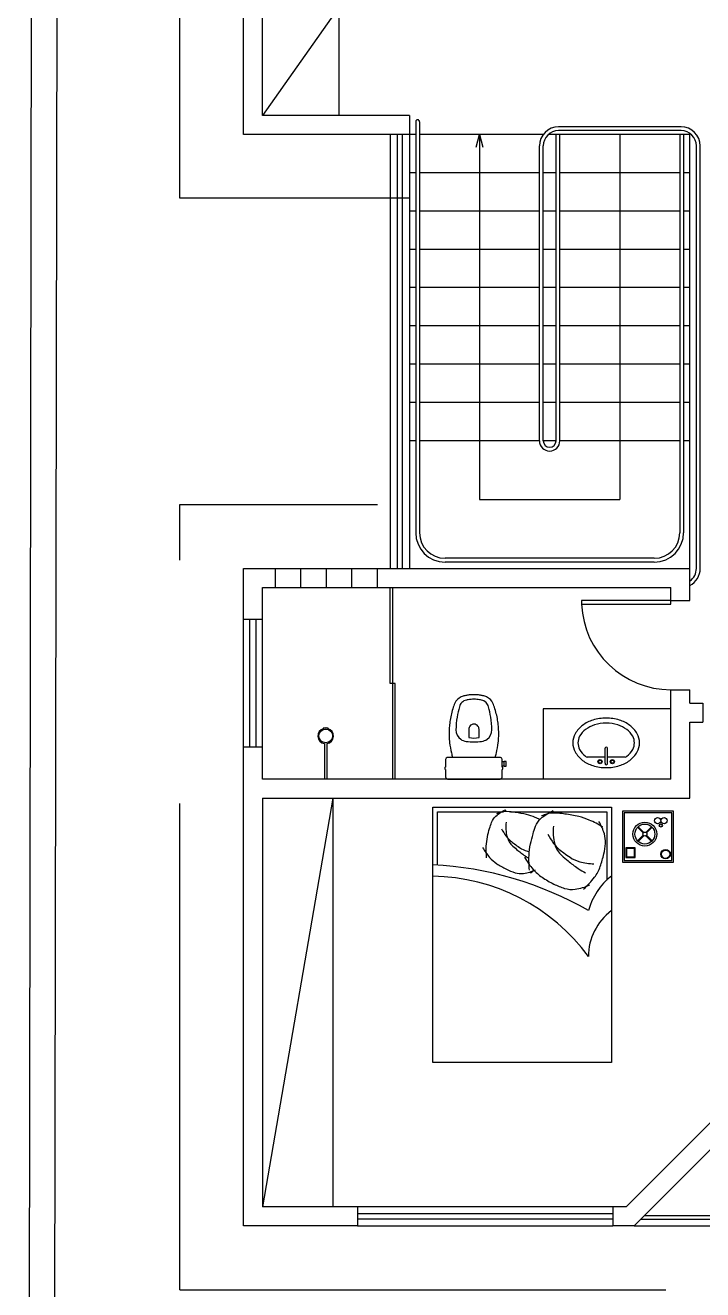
# Model space of a CAD drawing. Header units: millimetres. Extents: x 166 to 289, y 88 to 139.
# Drawn here: x 200.89 to 206.2, y 108.26 to 118.17 of the extents above; entities that cross this region are included whole.
import ezdxf

# ---------------------------------------------------------------- set-up
doc = ezdxf.new("R2010")
doc.units = ezdxf.units.MM
doc.header["$LTSCALE"] = 0.6
doc.linetypes.add('HIDDEN', pattern=[9.525, 6.35, -3.175])
for name, color, linetype in [('0.1', 1, 'Continuous'), ('0.3', 3, 'Continuous'), ('02', 2, 'Continuous'), ('AP-SAN', 3, 'Continuous'), ('AR-ALV', 5, 'Continuous'), ('AR-ALV-BXA', 1, 'Continuous'), ('AR-PRJ', 1, 'HIDDEN'), ('Mobiliário', 160, 'Continuous'), ('Mobiliário2', 10, 'Continuous')]:
    doc.layers.add(name, color=color, linetype=linetype)

# ---------------------------------------------------------------- blocks, each defined once
blk = doc.blocks.new('vaso3')
for points in [[(0, -0.17), (0.205, -0.17, 0.059373), (0.2098, -0.1695, 0.333509), (0.222, -0.154), (0.222, -0.1355), (0.222, -0.1045), (0.222, -0.094), (0.2248, -0.094, 0.252251), (0.2251, -0.0939, 0.160103), (0.228, -0.085, 0.160103), (0.2251, -0.0761, 0.252251), (0.2248, -0.076), (0.222, -0.076), (0.222, -0.017, 0.327853), (0.2069, -0.0003, 0.087637), (0.2038, 0), (0, 0), (-0.2038, 0, 0.087637), (-0.2069, -0.0003, 0.327853), (-0.222, -0.017), (-0.222, -0.076), (-0.2248, -0.076, 0.252251), (-0.2251, -0.0761, 0.160103), (-0.228, -0.085, 0.160103), (-0.2251, -0.0939, 0.252251), (-0.2248, -0.094), (-0.222, -0.094), (-0.222, -0.1045), (-0.236, -0.1045), (-0.236, -0.102), (-0.252, -0.102), (-0.252, -0.12), (-0.252, -0.138), (-0.236, -0.138), (-0.236, -0.1355), (-0.222, -0.1355), (-0.222, -0.154, 0.333509), (-0.2098, -0.1695, 0.059373), (-0.205, -0.17)], [(0, -0.291, 0.041331), (-0.0608, -0.2956, 0.129345), (-0.1036, -0.3127, 0.234638), (-0.1405, -0.385, 0.044666), (-0.1319, -0.486, 0.031515), (-0.1138, -0.5665, 0.151063), (-0.0952, -0.5993, 0.148094), (-0.0588, -0.6192, 0.031073), (-0.0451, -0.6214, 0.035055), (0, -0.6255, 0.035055), (0.0451, -0.6214, 0.031073), (0.0588, -0.6192, 0.148094), (0.0952, -0.5993, 0.151063), (0.1138, -0.5665, 0.031515), (0.1319, -0.486, 0.044666), (0.1405, -0.385, 0.234638), (0.1036, -0.3127, 0.129345), (0.0608, -0.2956, 0.041331)], [(-0.04, -0.391, 0.164444), (-0.032, -0.415, 0.245936), (0, -0.43, 0.245936), (0.032, -0.415, 0.164444), (0.04, -0.391), (0.04, -0.326, 0.108885), (-0.04, -0.326)]]:
    blk.add_lwpolyline(points, format="xyb", close=True)
for points in [[(-0.236, -0.1045), (-0.236, -0.12), (-0.236, -0.1355)], [(-0.222, -0.1045), (-0.222, -0.1355)]]:
    blk.add_lwpolyline(points)
blk.add_lwpolyline([(-0.167, -0.17, -0.003882), (-0.1765, -0.205, 0.024258), (-0.1905, -0.285, 0.02486), (-0.1945, -0.335, 0.033324), (-0.194, -0.385, 0.02486), (-0.191, -0.425, 0.012268), (-0.184, -0.475, 0.015806), (-0.1725, -0.525, 0.026699), (-0.157, -0.575, 0.021919), (-0.1495, -0.595, 0.174675), (-0.1, -0.6435, 0.045452), (-0.07, -0.653, 0.022856), (-0.0571, -0.6562, 0.041289), (-0.0304, -0.6602, 0.052091), (-0.0228, -0.6606, 0.04333), (0, -0.661, 0.04333), (0.0228, -0.6606, 0.052091), (0.0304, -0.6602, 0.041289), (0.0571, -0.6562, 0.022856), (0.07, -0.653, 0.045452), (0.1, -0.6435, 0.174675), (0.1495, -0.595, 0.021919), (0.157, -0.575, 0.026699), (0.1725, -0.525, 0.015806), (0.184, -0.475, 0.012268), (0.191, -0.425, 0.02486), (0.194, -0.385, 0.033324), (0.1945, -0.335, 0.02486), (0.1905, -0.285, 0.024258), (0.1765, -0.205, -0.003882), (0.167, -0.17)], format="xyb")
blk = doc.blocks.new('lavatório3')
at = {"layer": 'AP-SAN', "color": 0}
for p, q in [((-0.0813, 0.1502), (-0.0813, 0.0094)), ((-0.0343, 0.0094), (-0.1545, 0.0094)), ((-0.0343, -0.0086), (-0.1545, -0.0086)), ((-0.0813, -0.0086), (-0.0813, -0.1502))]:
    blk.add_line(p, q, dxfattribs=at)
for centre, radius in [((-0.0467, 0.0487), 0.0163), ((-0.0467, 0.0487), 0.0113), ((-0.0467, -0.0479), 0.0163), ((-0.0467, -0.0479), 0.0113)]:
    blk.add_circle(centre, radius, dxfattribs=at)
for centre, radius, start, end in [((-0.1628, 0.0602), 0.2095, 119.19238, 143.44753), ((-0.1628, 0.0602), 0.1695, 119.19238, 143.44753), ((-0.194, 0.116), 0.1456, 90, 119.19238), ((-0.194, 0.116), 0.1056, 90, 119.19238), ((-0.194, 0.116), 0.1456, 60.80762, 90), ((-0.194, 0.116), 0.1056, 60.80762, 90), ((-0.2251, 0.0602), 0.1695, 36.55247, 60.80762), ((-0.2251, 0.0602), 0.2095, 36.55247, 60.80762), ((-0.0362, 0), 0.3517, 162.92883, 180), ((-0.1137, 0.0238), 0.2707, 143.44753, 162.92883), ((-0.1137, 0.0238), 0.2307, 143.44753, 162.92883), ((-0.2743, 0.0238), 0.2307, 33.22038, 36.55247), ((-0.2743, 0.0238), 0.2707, 17.07117, 36.55247), ((-0.3517, 0), 0.3517, 0, 17.07117), ((-0.0362, 0), 0.3517, 180, 197.07117), ((-0.0362, 0), 0.3117, 162.92883, 180), ((-0.0362, 0), 0.3117, 180, 197.07117), ((-0.1518, 0.0004), 0.009, 92.74918, 267.25082), ((-0.0311, 0.0004), 0.00955, 250.33405, 109.66595), ((-0.3517, 0), 0.3517, 342.92883, 0), ((-0.1137, -0.0238), 0.2307, 197.07117, 216.55247), ((-0.1137, -0.0238), 0.2707, 197.07117, 216.55247), ((-0.1628, -0.0602), 0.2095, 216.55247, 240.80762), ((-0.1628, -0.0602), 0.1695, 216.55247, 240.80762), ((-0.2251, -0.0602), 0.1695, 299.19238, 323.44753), ((-0.2251, -0.0602), 0.2095, 299.19238, 323.44753), ((-0.2743, -0.0238), 0.2307, 323.44753, 326.77962), ((-0.2743, -0.0238), 0.2707, 323.44753, 342.92883), ((-0.194, -0.116), 0.1456, 240.80762, 270), ((-0.194, -0.116), 0.1056, 240.80762, 270), ((-0.194, -0.116), 0.1056, 270, 299.19238), ((-0.194, -0.116), 0.1456, 270, 299.19238)]:
    blk.add_arc(centre, radius, start, end, dxfattribs=at)
blk = doc.blocks.new('chuveiro1')
at = {"ltscale": 0.4}
for p, q in [((0.2781, 0), (0, 0)), ((0.4018, 0.0099), (0.3961, 0.0082)), ((0.2781, -0.02), (0, -0.02)), ((0.3962, -0.0278), (0.4017, -0.0294)), ((0.4054, -0.01), (0.3989, -0.01)), ((0.4054, -0.01), (0.3989, -0.01))]:
    blk.add_line(p, q, dxfattribs=at)
blk.add_line((0, -0.02), (0, 0))
blk.add_circle((0.3381, -0.01), 0.0541, dxfattribs=at)
for centre, radius, start, end in [((0.3381, -0.01), 0.0608, 17.38796, 170.53127), ((0.3381, -0.01), 0.0608, 343.0092, 17.38796), ((0.4019, 0.0095), 0.000485, 353.97868, 107.38796), ((0.4409, 0.0054), 0.0388, 173.97868, 203.35334), ((0.3381, -0.01), 0.0608, 189.46873, 343.0092), ((0.4019, -0.029), 0.000485, 253.0092, 5.28949), ((0.4409, -0.0254), 0.0388, 156.64666, 185.28949)]:
    blk.add_arc(centre, radius, start, end, dxfattribs=at)
blk = doc.blocks.new('_Open30')
at = {"layer": 'AR-ALV', "color": 0, "lineweight": -2}
for p, q in [((-1, 0.268), (0, 0)), ((0, 0), (-1, -0.268)), ((0, 0), (-1, 0))]:
    blk.add_line(p, q, dxfattribs=at)

msp = doc.modelspace()

# ---------------------------------------------------------------- linework, layer by layer
at = {"layer": '0.1'}
for p, q in [((203.7466, 117.312), (203.7466, 113.912)), ((203.9466, 117.312), (203.8966, 117.312)), ((203.8966, 117.312), (203.8966, 113.912)), ((204.9466, 117.312), (203.9766, 117.312)), ((205.0466, 117.312), (204.9872, 117.312)), ((205.0466, 114.912), (205.0466, 117.312)), ((206.0466, 117.312), (205.0466, 117.312)), ((205.0766, 114.912), (205.0766, 117.312)), ((206.0166, 117.312), (206.0166, 114.192)), ((206.0966, 117.312), (206.0466, 117.312)), ((206.0466, 117.312), (206.0466, 114.192)), ((206.0966, 113.912), (206.0966, 117.312)), ((203.9466, 117.012), (203.8966, 117.012)), ((204.9166, 117.012), (203.9766, 117.012)), ((204.9966, 117.012), (204.9466, 117.012)), ((205.0466, 117.012), (204.9966, 117.012)), ((206.0166, 117.012), (205.0766, 117.012)), ((206.0966, 117.012), (206.0466, 117.012)), ((203.9466, 116.712), (203.8966, 116.712)), ((204.9166, 116.712), (203.9766, 116.712)), ((204.9966, 116.712), (204.9466, 116.712)), ((205.0466, 116.712), (204.9966, 116.712)), ((206.0166, 116.712), (205.0766, 116.712)), ((206.0966, 116.712), (206.0466, 116.712)), ((203.9466, 116.412), (203.8966, 116.412)), ((204.9166, 116.412), (203.9766, 116.412)), ((204.9966, 116.412), (204.9466, 116.412)), ((205.0466, 116.412), (204.9966, 116.412)), ((206.0166, 116.412), (205.0766, 116.412)), ((206.0966, 116.412), (206.0466, 116.412)), ((203.9466, 116.112), (203.8966, 116.112)), ((204.9166, 116.112), (203.9766, 116.112)), ((204.9966, 116.112), (204.9466, 116.112)), ((205.0466, 116.112), (204.9966, 116.112)), ((206.0166, 116.112), (205.0766, 116.112)), ((206.0966, 116.112), (206.0466, 116.112)), ((203.9466, 115.812), (203.8966, 115.812)), ((204.9166, 115.812), (203.9766, 115.812)), ((204.9966, 115.812), (204.9466, 115.812)), ((205.0466, 115.812), (204.9966, 115.812)), ((206.0166, 115.812), (205.0766, 115.812)), ((206.0966, 115.812), (206.0466, 115.812)), ((203.9466, 115.512), (203.8966, 115.512)), ((204.9166, 115.512), (203.9766, 115.512)), ((204.9966, 115.512), (204.9466, 115.512)), ((205.0466, 115.512), (204.9966, 115.512)), ((206.0166, 115.512), (205.0766, 115.512)), ((206.0966, 115.512), (206.0466, 115.512)), ((203.9466, 115.212), (203.8966, 115.212)), ((204.9166, 115.212), (203.9766, 115.212)), ((204.9966, 115.212), (204.9466, 115.212)), ((205.0466, 115.212), (204.9966, 115.212)), ((206.0166, 115.212), (205.0766, 115.212)), ((206.0966, 115.212), (206.0466, 115.212)), ((203.9466, 114.912), (203.8966, 114.912)), ((204.9166, 114.912), (203.9766, 114.912)), ((204.9966, 114.912), (204.9466, 114.912)), ((205.0466, 114.912), (204.9966, 114.912)), ((206.0166, 114.912), (205.0766, 114.912)), ((206.0966, 114.912), (206.0466, 114.912)), ((205.8166, 113.992), (204.1766, 113.992)), ((205.8166, 113.962), (204.1766, 113.962)), ((202.8466, 113.912), (203.6466, 113.912)), ((203.0466, 113.762), (203.0466, 113.912)), ((203.2466, 113.762), (203.2466, 113.912)), ((203.4466, 113.762), (203.4466, 113.912)), ((202.8466, 113.762), (203.6466, 113.762)), ((205.491, 108.912), (203.491, 108.912)), ((203.491, 108.762), (205.491, 108.762)), ((205.6587, 108.762), (210.7466, 108.762))]:
    msp.add_line(p, q, dxfattribs=at)
at = {"layer": '0.1', "color": 2}
for p, q in [((203.8016, 117.312), (203.8016, 113.912)), ((203.8416, 117.312), (203.8416, 113.912))]:
    msp.add_line(p, q, dxfattribs=at)
at = {"layer": '0.1'}
for radius in [0.2, 0.23]:
    msp.add_arc((205.8166, 114.192), radius, 270, 0, dxfattribs=at)
at = {"layer": '0.3'}
for p, q in [((200.8858, 88.0956), (200.9617, 133.9447)), ((201.1039, 99.012), (201.1617, 133.9445))]:
    msp.add_line(p, q, dxfattribs=at)
at = {"layer": '0.3', "color": 1}
msp.add_arc((205.947, 113.6632), 0.7012, 182.54898, 269.95992, dxfattribs=at)
at = {"layer": '02'}
for p, q in [((203.9466, 117.412), (203.9466, 114.192)), ((203.9766, 117.412), (203.9766, 114.192)), ((206.0266, 117.372), (205.0666, 117.372)), ((206.0266, 117.342), (205.0666, 117.342)), ((205.5466, 117.312), (205.5466, 114.4517)), ((204.9166, 114.912), (204.9166, 117.222)), ((204.9466, 114.912), (204.9466, 117.222)), ((206.1466, 113.912), (206.1466, 117.222)), ((206.1766, 113.912), (206.1766, 117.222)), ((205.491, 108.857), (203.491, 108.857)), ((203.491, 108.817), (205.491, 108.817)), ((210.7466, 108.812), (205.7087, 108.812)), ((210.7466, 108.842), (205.7387, 108.842))]:
    msp.add_line(p, q, dxfattribs=at)
msp.add_lwpolyline([(204.4466, 117.212), (204.4466, 114.4517), (205.5466, 114.4517)], dxfattribs=at)
msp.add_lwpolyline([(205.9466, 113.632), (205.9466, 113.662), (205.2466, 113.662), (205.2466, 113.632)], close=True, dxfattribs=at)
for centre, radius, start, end in [((203.9616, 117.412), 0.015, 0, 180), ((205.0666, 117.222), 0.15, 90, 180), ((205.0666, 117.222), 0.12, 90, 180), ((206.0266, 117.222), 0.15, 0, 90), ((206.0266, 117.222), 0.12, 0, 90), ((204.9966, 114.912), 0.08, 180, 0), ((204.9966, 114.912), 0.05, 180, 0), ((204.1766, 114.192), 0.23, 180, 270), ((204.1766, 114.192), 0.2, 180, 270), ((206.0266, 113.912), 0.15, 297.81814, 360), ((206.0266, 113.912), 0.12, 305.68533, 360)]:
    msp.add_arc(centre, radius, start, end, dxfattribs=at)
at = {"layer": 'AR-ALV'}
for p, q in [((202.5966, 117.312), (202.5966, 122.1241)), ((202.7466, 117.462), (202.7466, 118.312)), ((203.8966, 117.462), (202.7466, 117.462)), ((203.8966, 117.462), (203.8966, 117.312)), ((203.8966, 117.312), (202.5966, 117.312)), ((202.5966, 113.912), (202.8466, 113.912)), ((202.5966, 108.762), (202.5966, 113.912)), ((202.8466, 113.762), (202.8466, 113.912)), ((203.6466, 113.762), (203.6466, 113.912)), ((203.6466, 113.912), (203.7466, 113.912)), ((203.7466, 113.912), (206.0966, 113.912)), ((206.0966, 113.662), (206.0966, 113.912)), ((202.7466, 113.762), (202.8466, 113.762)), ((202.7466, 112.262), (202.7466, 113.762)), ((203.6466, 113.762), (205.9466, 113.762)), ((205.9466, 113.662), (205.9466, 113.762)), ((205.9466, 113.662), (206.0966, 113.662)), ((205.9466, 112.262), (205.9466, 112.962)), ((205.9466, 112.962), (206.0966, 112.962)), ((206.0966, 112.858), (206.0966, 112.962)), ((206.0966, 112.858), (206.1966, 112.858)), ((206.1966, 112.858), (206.1966, 112.708)), ((206.0966, 112.112), (206.0966, 112.708)), ((206.0966, 112.708), (206.1966, 112.708)), ((205.9466, 112.262), (202.7466, 112.262)), ((202.7466, 112.112), (206.0966, 112.112)), ((202.7466, 112.112), (202.7466, 108.912)), ((207.0966, 110.412), (205.5966, 108.912)), ((207.2466, 110.3499), (205.6587, 108.762)), ((203.491, 108.912), (202.7466, 108.912)), ((203.491, 108.912), (203.491, 108.762)), ((205.5966, 108.912), (205.491, 108.912)), ((205.491, 108.912), (205.491, 108.762)), ((203.491, 108.762), (202.5966, 108.762)), ((205.6587, 108.762), (205.491, 108.762))]:
    msp.add_line(p, q, dxfattribs=at)
at = {"layer": 'AR-ALV-BXA'}
msp.add_line((204.9966, 114.912), (204.9466, 114.912), dxfattribs=at)
at = {"layer": 'AR-PRJ'}
for p, q in [((202.0966, 116.812), (202.0966, 123.712)), ((203.8966, 116.812), (202.0966, 116.812)), ((202.0966, 108.262), (202.0966, 114.412)), ((202.0966, 114.412), (203.6466, 114.412)), ((202.7466, 113.512), (202.5966, 113.512)), ((202.6466, 112.512), (202.6466, 113.512)), ((202.6966, 112.512), (202.6966, 113.512)), ((202.7466, 112.512), (202.5966, 112.512)), ((202.0966, 108.262), (213.3466, 108.262))]:
    msp.add_line(p, q, dxfattribs=at)
at = {"layer": 'Mobiliário'}
for p, q in [((203.3466, 118.312), (202.7466, 117.462)), ((203.3466, 117.462), (203.3466, 118.312)), ((203.2966, 112.112), (202.7466, 108.912)), ((203.2966, 112.112), (203.2966, 108.912)), ((204.0804, 112.0415), (205.4804, 112.0415)), ((204.0804, 110.0415), (204.0804, 112.0415)), ((205.4804, 112.0415), (205.4804, 110.0415)), ((205.4804, 110.0415), (204.0804, 110.0415))]:
    msp.add_line(p, q, dxfattribs=at)
for points in [[(205.968, 111.6113), (205.968, 112.0113), (205.568, 112.0113), (205.568, 111.6113)], [(205.9555, 111.6238), (205.9555, 111.9988), (205.5805, 111.9988), (205.5805, 111.6238)]]:
    msp.add_lwpolyline(points, close=True, dxfattribs=at)
at = {"layer": 'Mobiliário2'}
for p, q in [((203.7466, 113.012), (203.7466, 113.762)), ((203.7666, 112.262), (203.7666, 113.762)), ((203.7866, 113.012), (203.7466, 113.012)), ((203.7866, 112.262), (203.7866, 113.012)), ((204.9466, 112.812), (204.9466, 112.262)), ((205.9466, 112.812), (204.9466, 112.812)), ((204.1164, 112.0055), (204.6318, 112.0055)), ((204.1164, 111.5898), (204.1164, 112.0055)), ((204.6888, 112.0055), (205.4444, 112.0055)), ((205.4444, 112.0055), (205.4444, 111.4708))]:
    msp.add_line(p, q, dxfattribs=at)
for points in [[(204.5025, 111.645, -0.034352), (204.5, 111.737, -0.04249), (204.5095, 111.8108, -0.015911), (204.5254, 111.875, -0.020937), (204.5411, 111.9228, -0.121269), (204.5755, 111.973, -0.080025), (204.6526, 112.0222)], [(204.9193, 111.9454, 0.014129), (204.8825, 111.9625, 0.04596), (204.8159, 111.9843, 0.01901), (204.7275, 112.001, 0.025886), (204.6617, 112.0073, 0.088683), (204.6114, 112.0006, 0.020726), (204.5801, 111.9892)], [(204.8382, 111.5496, -0.034352), (204.8351, 111.663, -0.04249), (204.8468, 111.7541, -0.015911), (204.8665, 111.8333, -0.020937), (204.8858, 111.8922, -0.121269), (204.9283, 111.9541, -0.080025), (205.0233, 112.0149)], [(205.4123, 111.887, 0.033461), (205.3069, 111.9412, 0.04596), (205.2248, 111.9681, 0.01901), (205.1157, 111.9886, 0.025886), (205.0346, 111.9965, 0.088683), (204.9725, 111.9882, 0.020726), (204.9339, 111.9741)], [(204.62, 111.872, 0.040593), (204.6562, 111.8146, 0.055645), (204.6902, 111.7786, 0.015363), (204.7211, 111.7539, 0.01263), (204.7603, 111.726, 0.082628), (204.822, 111.6979, 0.010572), (204.8374, 111.6941)], [(204.6551, 111.9246, 0.103492), (204.663, 111.809, 0.14369), (204.7077, 111.7377, 0.007817), (204.7477, 111.7033, 0.010698), (204.7778, 111.6793, 0.020146), (204.813, 111.6546, 0.007403), (204.8345, 111.6413)], [(205.0264, 111.8944, 0.103492), (205.0361, 111.7519, 0.14369), (205.0913, 111.6638, 0.007817), (205.1407, 111.6214, 0.010698), (205.1778, 111.5918, 0.020146), (205.2212, 111.5614, 0.015912), (205.2788, 111.527)], [(205.2619, 111.4011, 0.057152), (205.3479, 111.4927, 0.075208), (205.3929, 111.5771, 0.030275), (205.4211, 111.6755, 0.036967), (205.4332, 111.7585, 0.089016), (205.4253, 111.8326, 0.061822), (205.3829, 111.9307)], [(204.9831, 111.8295, 0.040593), (205.0278, 111.7588, 0.055645), (205.0697, 111.7143, 0.015363), (205.1078, 111.6838, 0.01263), (205.1562, 111.6494, 0.082628), (205.2323, 111.6147, 0.061291), (205.3437, 111.599)], [(204.4707, 111.7269, 0.050543), (204.5261, 111.6491, 0.064376), (204.5826, 111.5994, 0.03352), (204.6572, 111.556, 0.039598), (204.7251, 111.5289, 0.109626), (204.7925, 111.5233, 0.0754), (204.8862, 111.551)], [(204.7989, 111.6505, 0.050543), (204.8674, 111.5545, 0.064376), (204.9369, 111.4933, 0.03352), (205.029, 111.4398, 0.039598), (205.1127, 111.4063, 0.109626), (205.1959, 111.3995, 0.0754), (205.3115, 111.4335)], [(204.846, 111.5247, 0.020037), (204.8724, 111.5489, 0.075208)]]:
    msp.add_lwpolyline(points, format="xyb", dxfattribs=at)
for points in [[(205.73, 111.8401), (205.6856, 111.8845)], [(205.7344, 111.8446), (205.69, 111.8889)], [(205.796, 111.8889), (205.7516, 111.8446)], [(205.8004, 111.8845), (205.756, 111.8401)], [(205.73, 111.8229), (205.6856, 111.7785)], [(205.7344, 111.8185), (205.69, 111.7741)], [(205.796, 111.7741), (205.7516, 111.8185)], [(205.8004, 111.7785), (205.756, 111.8229)], [(205.668, 111.6488), (205.668, 111.7238), (205.593, 111.7238), (205.593, 111.6488), (205.668, 111.6488)]]:
    msp.add_lwpolyline(points, dxfattribs=at)
msp.add_lwpolyline([(205.663, 111.6538), (205.663, 111.7188), (205.598, 111.7188), (205.598, 111.6538)], close=True, dxfattribs=at)
for centre, radius in [((205.843, 111.9363), 0.025), ((205.893, 111.9363), 0.025), ((205.743, 111.8315), 0.0937), ((205.743, 111.8315), 0.0781), ((205.743, 111.8315), 0.0156), ((205.868, 111.8988), 0.0125), ((205.9055, 111.6738), 0.0375), ((205.9055, 111.6738), 0.0325)]:
    msp.add_circle(centre, radius, dxfattribs=at)
for centre, radius, start, end in [((203.9348, 108.8509), 2.7445, 60.16037, 86.95887), ((204.0571, 109.9601), 1.5416, 36.24325, 89.13368), ((205.7954, 111.0965), 0.5131, 127.87498, 164.74488), ((205.7504, 110.8715), 0.45, 126.8699, 180)]:
    msp.add_arc(centre, radius, start, end, dxfattribs=at)

# ---------------------------------------------------------------- block references
at = {"layer": '02', "xscale": 0.09999999999999432, "yscale": 0.09999999999999432, "zscale": 0.1, "rotation": 90}
msp.add_blockref('_Open30', (204.4466, 117.312), dxfattribs=at)
at = {"layer": 'Mobiliário'}
for name, p, rotation in [('vaso3', (204.4027, 112.262), 180), ('lavatório3', (205.4396, 112.352), 270), ('chuveiro1', (203.2309, 112.262), 90)]:
    msp.add_blockref(name, p, dxfattribs=dict(at, rotation=rotation))

doc.saveas('drawing.dxf')
